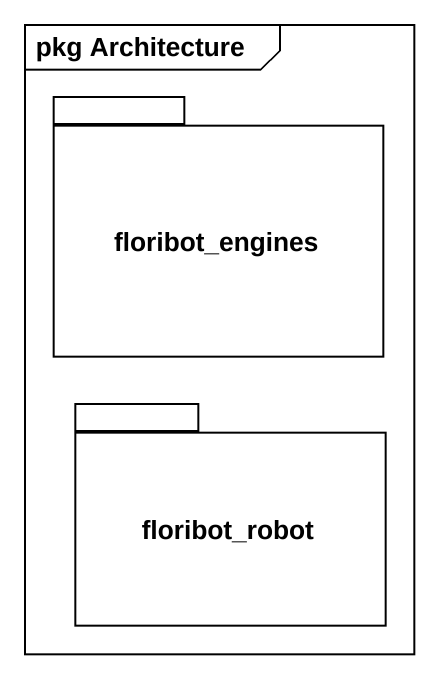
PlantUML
@startuml
mainframe pkg Architecture
package floribot_engines {
}
package floribot_robot {
}
@enduml
